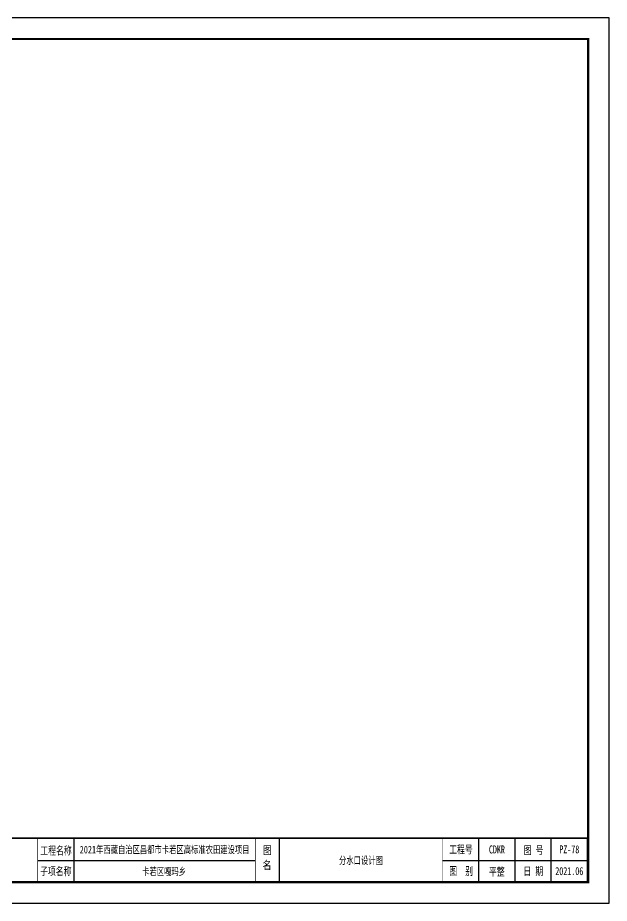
# Model space of a CAD drawing. Extents: x 4283 to 40403, y 1134 to 1764.
# Drawn here: x 5804.6 to 6003, y 1135.4 to 1432.4 of the extents above; entities that cross this region are included whole.
import ezdxf
from ezdxf.enums import TextEntityAlignment as Align

# ---------------------------------------------------------------- set-up
doc = ezdxf.new("R2010")
doc.units = 0
for name, color, linetype in [('PUB_TITLE', 4, 'Continuous'), ('S-MODIFY', 4, 'Continuous'), ('华泽绵阳图框', 7, 'Continuous')]:
    doc.layers.add(name, color=color, linetype=linetype)
doc.styles.add('-宋体', font='', dxfattribs={"width": 0.8})
doc.styles.add('长仿宋', font='', dxfattribs={"width": 0.7, "height": 5})
doc.styles.get('-宋体').set_extended_font_data('SimSun')
doc.styles.get('长仿宋').set_extended_font_data('SimSun')

msp = doc.modelspace()

# ---------------------------------------------------------------- linework, layer by layer
at = {"layer": 'PUB_TITLE'}
msp.add_lwpolyline([(5582.96, 1135.35), (6002.96, 1135.35), (6002.96, 1432.35), (5582.96, 1432.35)], close=True, dxfattribs=at)
at = {"layer": 'PUB_TITLE', "color": 7, "const_width": 0.566}
msp.add_lwpolyline([(5995.89, 1142.42), (5995.89, 1425.25)], dxfattribs=at)
at = {"layer": 'PUB_TITLE', "color": 7, "const_width": 0.506}
msp.add_lwpolyline([(5600.63, 1142.42), (5995.66, 1142.42), (5995.66, 1157.18), (5600.63, 1157.18)], close=True, dxfattribs=at)
at = {"layer": 'S-MODIFY'}
msp.add_lwpolyline([(5582.96, 1135.35), (6002.96, 1135.35), (6002.96, 1432.35), (5582.96, 1432.35)], close=True, dxfattribs=at)
at = {"layer": '华泽绵阳图框', "color": 7}
for p, q in [((5823.47, 1142.42), (5823.47, 1157.18)), ((5892.34, 1142.42), (5892.34, 1157.18)), ((5959.2, 1142.34), (5959.2, 1157.1)), ((5971.35, 1142.34), (5971.35, 1157.1)), ((5983.51, 1142.34), (5983.51, 1157.1)), ((5811.31, 1149.72), (5884.24, 1149.72)), ((5947.04, 1149.72), (5995.66, 1149.72))]:
    msp.add_line(p, q, dxfattribs=at)
at = {"layer": '华泽绵阳图框', "color": 7, "const_width": 0.707}
msp.add_lwpolyline([(5600.63, 1142.42), (5995.89, 1142.42), (5995.89, 1425.25), (5600.63, 1425.25)], close=True, dxfattribs=at)
at = {"layer": '华泽绵阳图框', "color": 7, "const_width": 0.506}
msp.add_lwpolyline([(5600.63, 1157.18), (5995.66, 1157.18)], dxfattribs=at)
at = {"layer": '华泽绵阳图框', "color": 7, "const_width": 0.203, "flags": 128}
for points in [[(5811.31, 1142.42), (5811.31, 1157.18)], [(5884.24, 1142.42), (5884.24, 1157.18)], [(5947.04, 1142.34), (5947.04, 1157.1)]]:
    msp.add_lwpolyline(points, dxfattribs=at)

# ---------------------------------------------------------------- texts
at = {"layer": '华泽绵阳图框', "style": '长仿宋', "width": 0.7}
for s, height, p in [('工程名称', 2.685, (5812.18, 1151.66)), ('工程号', 2.685, (5949.27, 1152.06)), ('图', 2.69, (5974.26, 1151.81)), ('号', 2.69, (5978.27, 1151.81)), ('子项名称', 2.685, (5812.11, 1144.75)), ('图', 2.69, (5949.29, 1144.82)), ('别', 2.69, (5954.64, 1144.82)), ('日', 2.69, (5974.16, 1144.76)), ('期', 2.69, (5978.17, 1144.76))]:
    msp.add_text(s, height=height, dxfattribs=at).set_placement(p)
for s, height, p in [('2021年西藏自治区昌都市卡若区高标准农田建设项目', 2.5, (5853.85, 1153.45)), ('CDKR', 2.685, (5965.28, 1153.41)), ('PZ-78', 2.685, (5989.55, 1153.43)), ('分水口设计图', 2.5, (5919.69, 1149.8)), ('卡若区嘎玛乡', 2.5, (5853.68, 1146.09)), ('平整', 2.685, (5965.24, 1146.05)), ('2021.06', 2.685, (5989.55, 1146.13))]:
    msp.add_text(s, height=height, dxfattribs=at).set_placement(p, align=Align.MIDDLE)
at = {"layer": '华泽绵阳图框', "color": 7, "style": '-宋体', "width": 0.8}
for s, p in [('图', (5886.79, 1151.81)), ('名', (5886.69, 1146.78))]:
    msp.add_text(s, height=2.69, dxfattribs=at).set_placement(p)

doc.saveas('drawing.dxf')
